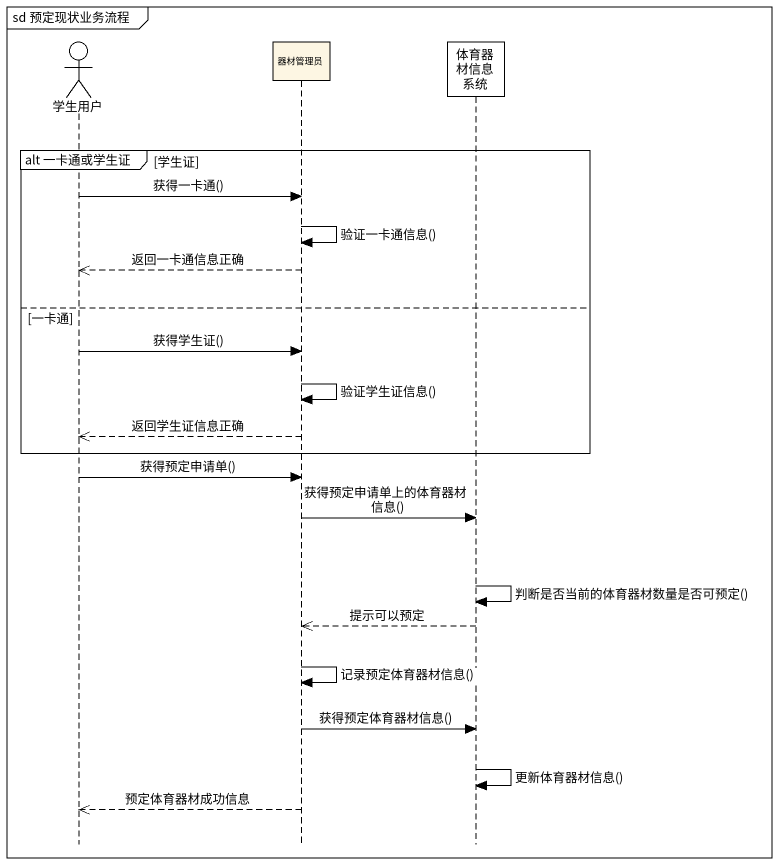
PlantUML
@startuml
mainframe sd 预定现状业务流程
hide footbox
actor 学生用户
participant 器材管理员
participant 体育器材信息系统 #FFFFFF

group alt 一卡通或学生证 [学生证]
  学生用户 -> 器材管理员 : 获得一卡通()
  器材管理员 -> 器材管理员 : 验证一卡通信息()
  器材管理员 -->> 学生用户 : 返回一卡通信息正确
else 一卡通
  学生用户 -> 器材管理员 : 获得学生证()
  器材管理员 -> 器材管理员 : 验证学生证信息()
  器材管理员 -->> 学生用户 : 返回学生证信息正确
end
学生用户 -> 器材管理员 : 获得预定申请单()
器材管理员 -> 体育器材信息系统 : 获得预定申请单上的体育器材信息()
体育器材信息系统 -> 体育器材信息系统 : 判断是否当前的体育器材数量是否可预定()
体育器材信息系统 -->> 器材管理员 : 提示可以预定
器材管理员 -> 器材管理员 : 记录预定体育器材信息()
器材管理员 -> 体育器材信息系统 : 获得预定体育器材信息()
体育器材信息系统 -> 体育器材信息系统 : 更新体育器材信息()
器材管理员 -->> 学生用户 : 预定体育器材成功信息
@enduml
